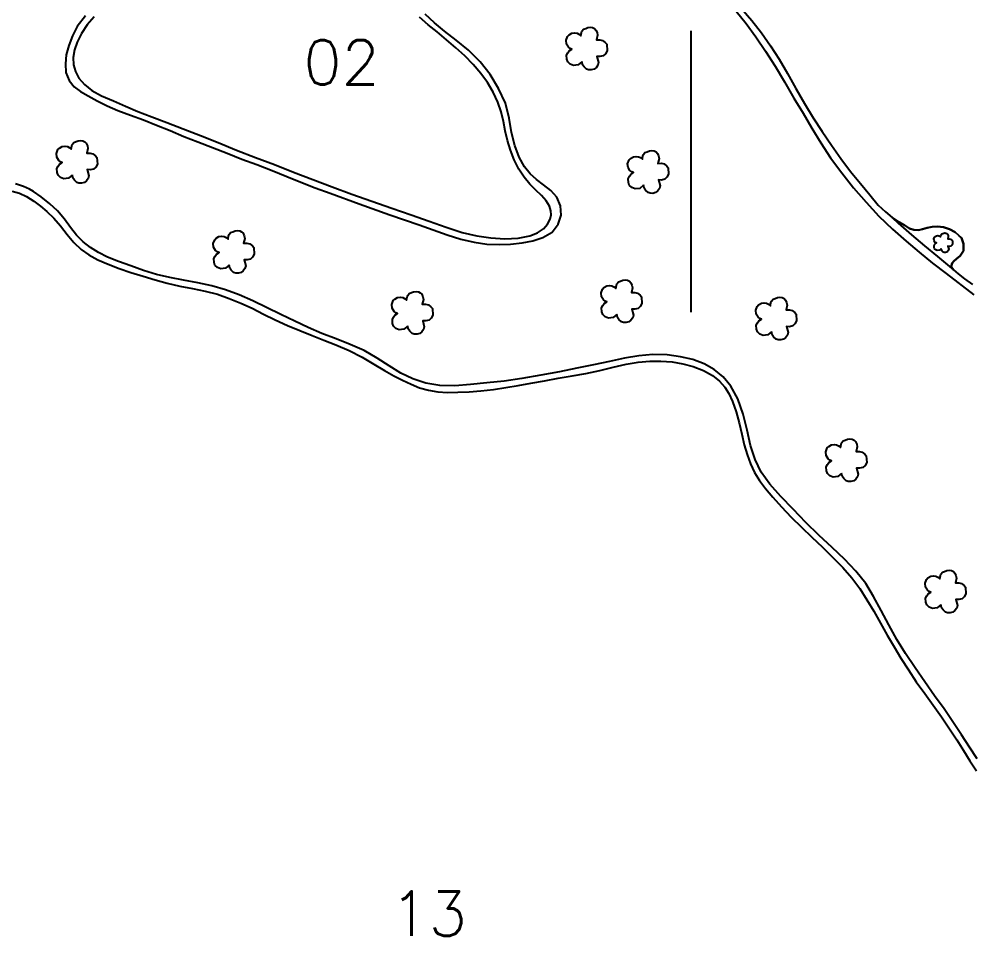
# Model space of a CAD drawing. Extents: x 726621 to 729771, y 7813734 to 7818189.
# Drawn here: x 727805.2 to 728223.2, y 7815617.2 to 7816019.1 of the extents above; entities that cross this region are included whole.
import ezdxf

# ---------------------------------------------------------------- set-up
doc = ezdxf.new("R2010")
doc.units = 0
doc.header["$MEASUREMENT"] = 0
doc.linetypes.add('CONTINUO', pattern=[0])
for name, color, linetype in [('01140001344', 1, 'Continuous'), ('01140001344002', 5, 'Continuous'), ('01140001344004', 5, 'Continuous'), ('01140001344013', 5, 'Continuous'), ('_SIMBOLO ARVORE', 118, 'Continuous'), ('ARVORES', 3, 'Continuous'), ('TEXTO_NUN_TAL', 7, 'Continuous')]:
    doc.layers.add(name, color=color, linetype=linetype)
doc.styles.add('Simplex', font='simplex.shx')

msp = doc.modelspace()

# ---------------------------------------------------------------- linework, layer by layer
at = {"color": 8}
msp.add_line((728100, 7815890.56), (728100, 7816013.91), dxfattribs=at)
at = {"layer": '01140001344'}
for points in [[(728119.7, 7816022.62), (728124.11, 7816017.21), (728128.33, 7816011.4), (728132.59, 7816005.07), (728136.88, 7815998.43), (728140.98, 7815991.54), (728145.07, 7815984.5), (728149.21, 7815977.82), (728152.98, 7815971.33), (728156.85, 7815964.82), (728161.14, 7815958.27), (728166.06, 7815951.73), (728171.28, 7815945.18), (728176.73, 7815938.85), (728182.35, 7815932.69), (728188.27, 7815926.95), (728194.27, 7815921.75), (728200.06, 7815916.88), (728205.83, 7815912.12), (728211.82, 7815907.53), (728224.01, 7815898.24)], [(727834.33, 7816020.58), (727830.72, 7816015.82), (727828.64, 7816011.73), (727827.05, 7816007.53), (727825.93, 7816003.39), (727825.51, 7815999.45), (727825.76, 7815995.63), (727827.13, 7815992.18), (727829.43, 7815989.43), (727832.2, 7815987.35), (727835.53, 7815985.4), (727839.46, 7815983.26), (727843.82, 7815981.14), (727848.59, 7815979.08), (727854.13, 7815977.04), (727859.79, 7815974.9), (727865.55, 7815972.59), (727871.42, 7815970.25), (727877.44, 7815967.66), (727883.66, 7815965.23), (727890.04, 7815962.88), (727896.46, 7815960.35), (727902.96, 7815957.77), (727909.54, 7815955.31), (727916.15, 7815952.73), (727922.64, 7815950.13), (727928.81, 7815947.63), (727935.12, 7815945.19), (727941.61, 7815942.74), (727954.39, 7815938.13), (727967.9, 7815933.37), (727980.75, 7815928.98), (727993, 7815924.54), (727999.01, 7815922.69), (728004.79, 7815921.31), (728010.41, 7815920.48), (728015.76, 7815920.23), (728020.83, 7815920.46), (728025.83, 7815921.06), (728030.61, 7815921.94), (728035.02, 7815923.33), (728039.05, 7815925.65), (728041.72, 7815929.21), (728043.03, 7815933.2), (728042.65, 7815937.25), (728041.12, 7815941.01), (728038.42, 7815943.98), (728035.29, 7815946.41), (728032.18, 7815948.74), (728029.41, 7815951.25), (728026.87, 7815954.37), (728024.52, 7815958.58), (728022.73, 7815963.69), (728021.21, 7815969.34), (728020.17, 7815975.67), (728018.56, 7815982.25), (728015.54, 7815988.68), (728011.78, 7815994.8), (728007.42, 7816000.39), (728002.37, 7816005.42), (727996.95, 7816009.9), (727991.84, 7816013.86), (727987.49, 7816017.46), (727983.38, 7816021.28)], [(728225.52, 7815694.81), (728222.11, 7815699.94), (728218.54, 7815705.35), (728214.85, 7815711.06), (728210.94, 7815716.78), (728206.79, 7815722.49), (728202.49, 7815728.5), (728198.21, 7815734.7), (728194.08, 7815740.93), (728190.28, 7815747.14), (728186.79, 7815753.5), (728183.37, 7815759.86), (728180.03, 7815766.01), (728176.57, 7815771.72), (728172.27, 7815777.07), (728167.27, 7815782.28), (728161.8, 7815787.5), (728156.07, 7815792.81), (728150.28, 7815798.44), (728144.72, 7815804.27), (728139.35, 7815809.86), (728134.47, 7815815.21), (728130.74, 7815820.44), (728128.09, 7815826.03), (728126.08, 7815832.18), (728124.61, 7815838.9), (728122.85, 7815845.84), (728120.43, 7815852.63), (728117.43, 7815858.19), (728113.99, 7815862.31), (728110.17, 7815865.51), (728105.76, 7815868.02), (728100.73, 7815869.91), (728095.32, 7815871.11), (728089.42, 7815871.86), (728083.24, 7815872), (728077.11, 7815871.49), (728070.76, 7815870.39), (728064.15, 7815868.94), (728057.19, 7815867.53), (728049.93, 7815866.01), (728042.24, 7815864.5), (728034, 7815863.01), (728025.78, 7815861.56), (728017.95, 7815860.39), (728010.45, 7815859.62), (728003.18, 7815858.87), (727996.28, 7815858.33), (727989.75, 7815858.52), (727983.61, 7815859.57), (727977.92, 7815861.41), (727972.69, 7815863.93), (727967.51, 7815867.09), (727962.26, 7815870.51), (727956.59, 7815873.76), (727950.5, 7815876.49), (727944.26, 7815878.95), (727938.02, 7815881.3), (727931.98, 7815883.88), (727926.11, 7815886.67), (727920.04, 7815889.6), (727907.69, 7815895.59), (727901.71, 7815898.18), (727895.79, 7815900.41), (727889.7, 7815902.23), (727883.56, 7815903.51), (727877.38, 7815904.63), (727871.3, 7815905.78), (727865.48, 7815907.2), (727859.83, 7815908.95), (727854.2, 7815910.9), (727848.8, 7815912.8), (727843.95, 7815914.8), (727839.99, 7815916.8), (727836.5, 7815918.98), (727833.28, 7815921.41), (727830.33, 7815924.4), (727827.71, 7815927.76), (727825.11, 7815931.47), (727822.04, 7815935.12), (727818.72, 7815938.15), (727814.89, 7815941.17), (727811.5, 7815943.53), (727809.71, 7815944.53), (727807.15, 7815945.72), (727803.65, 7815946.85)]]:
    msp.add_lwpolyline(points, dxfattribs=at)
at = {"layer": '01140001344002'}
msp.add_lwpolyline([(727838.19, 7816020.13), (727835.13, 7816016.6), (727832.6, 7816012.76), (727830.72, 7816009.05), (727829.46, 7816005.59), (727828.93, 7816002.28), (727829.12, 7815999.07), (727829.92, 7815996.16), (727831.47, 7815993.2), (727833.85, 7815990.38), (727837.09, 7815987.78), (727841.35, 7815985.44), (727846.62, 7815983.27), (727851.96, 7815980.98), (727857.36, 7815978.65), (727863.39, 7815976.26), (727870.06, 7815973.74), (727877.19, 7815971.02), (727884.77, 7815968.1), (727892.6, 7815964.96), (727900.62, 7815961.72), (727908.84, 7815958.5), (727917.2, 7815955.34), (727925.6, 7815952.05), (727934.01, 7815948.74), (727942.55, 7815945.56), (727951.22, 7815942.42), (727959.97, 7815939.23), (727968.65, 7815936.16), (727977.15, 7815933.36), (727985.11, 7815930.51), (727992.56, 7815927.85), (727999.51, 7815925.59), (728005.95, 7815924.1), (728012.13, 7815923.22), (728018.29, 7815922.81), (728024.17, 7815923.11), (728029.22, 7815924.12), (728032.63, 7815925.43), (728035.19, 7815927.14), (728037.05, 7815929.19), (728038.2, 7815931.33), (728038.6, 7815933.32), (728038.45, 7815935.07), (728037.81, 7815937.11), (728036.36, 7815939.46), (728034.37, 7815941.73), (728031.95, 7815944.08), (728029.3, 7815946.7), (728026.75, 7815949.79), (728024.39, 7815953.39), (728022.37, 7815957.42), (728020.73, 7815961.59), (728019.42, 7815965.85), (728018.43, 7815970.07), (728017.63, 7815974.19), (728016.74, 7815978.44), (728015.24, 7815982.72), (728013.18, 7815987.04), (728010.74, 7815991.25), (728007.81, 7815995.28), (728004.45, 7815999.24), (728000.75, 7816003.02), (727996.75, 7816006.57), (727992.7, 7816010.09), (727988.59, 7816013.47), (727984.59, 7816016.66), (727980.81, 7816019.93)], dxfattribs=at)
at = {"layer": '01140001344004'}
msp.add_lwpolyline([(728122.01, 7816023.87), (728126.57, 7816018.52), (728130.85, 7816013.02), (728134.84, 7816007.4), (728138.57, 7816001.47), (728142.28, 7815995.24), (728145.95, 7815988.63), (728149.71, 7815982.09), (728153.55, 7815975.85), (728157.51, 7815969.77), (728161.58, 7815963.79), (728165.71, 7815957.94), (728169.97, 7815952.36), (728174.24, 7815947.04), (728178.38, 7815942), (728182.1, 7815937.58), (728185.2, 7815934.61), (728188.21, 7815932.12), (728191.26, 7815930.15), (728193.58, 7815928.72), (728195.85, 7815927.32), (728197.7, 7815926.73), (728199.7, 7815926.62), (728201.43, 7815926.97), (728203.52, 7815927.55), (728205.79, 7815928.09), (728208.01, 7815928.14), (728210.72, 7815927.86), (728213.39, 7815927.01), (728215.85, 7815925.66), (728218.59, 7815923.24), (728219.49, 7815920.52), (728219.4, 7815917.57), (728218.06, 7815915.39), (728216.42, 7815914.04), (728215.21, 7815912.96), (728214.46, 7815912.15), (728214.04, 7815910.66), (728215.02, 7815909.22), (728217.17, 7815907.41), (728219.95, 7815905.27), (728223.36, 7815902.7)], dxfattribs=at)
at = {"layer": '01140001344013'}
msp.add_lwpolyline([(727802.18, 7815943.67), (727805.35, 7815942.77), (727808.46, 7815941.31), (727811.63, 7815939.31), (727814.6, 7815937.13), (727817.42, 7815934.71), (727820.39, 7815931.85), (727823.43, 7815928.51), (727826.27, 7815924.7), (727829.25, 7815921.1), (727832.49, 7815918.17), (727835.75, 7815915.83), (727839.72, 7815913.61), (727844.26, 7815911.66), (727849.12, 7815909.8), (727854.25, 7815908.08), (727859.6, 7815906.35), (727864.89, 7815904.78), (727870.22, 7815903.35), (727875.66, 7815902.08), (727881.25, 7815900.96), (727886.84, 7815899.84), (727892.2, 7815898.49), (727897.43, 7815896.69), (727902.51, 7815894.55), (727907.51, 7815892.31), (727912.45, 7815889.82), (727917.59, 7815887.28), (727922.97, 7815884.85), (727928.41, 7815882.52), (727933.74, 7815880.33), (727938.92, 7815878.39), (727944.16, 7815876.33), (727949.93, 7815873.8), (727955.69, 7815870.88), (727960.86, 7815867.88), (727965.49, 7815865.09), (727969.55, 7815862.72), (727973.33, 7815860.76), (727977.12, 7815859), (727980.91, 7815857.51), (727984.8, 7815856.44), (727988.85, 7815855.74), (727993.15, 7815855.48), (727997.64, 7815855.49), (728002.57, 7815855.69), (728007.76, 7815856.09), (728013.24, 7815856.78), (728018.73, 7815857.62), (728024.15, 7815858.48), (728029.71, 7815859.45), (728035.61, 7815860.58), (728041.64, 7815861.66), (728047.75, 7815862.65), (728053.85, 7815863.8), (728059.9, 7815865.08), (728065.8, 7815866.45), (728071.43, 7815867.76), (728076.83, 7815868.74), (728081.85, 7815869.16), (728086.78, 7815869.17), (728091.66, 7815868.8), (728096.32, 7815867.96), (728100.94, 7815866.79), (728105.44, 7815865.01), (728109.4, 7815862.82), (728112.5, 7815860.32), (728114.82, 7815857.73), (728116.6, 7815855), (728118.17, 7815851.42), (728119.7, 7815846.96), (728121, 7815842.07), (728122.2, 7815837.19), (728123.28, 7815832.53), (728124.53, 7815828.16), (728125.98, 7815824.08), (728127.83, 7815820.31), (728130.01, 7815816.79), (728132.69, 7815813.25), (728135.88, 7815809.51), (728139.68, 7815805.32), (728143.95, 7815800.82), (728148.39, 7815796.37), (728152.96, 7815792.06), (728157.61, 7815787.62), (728162.14, 7815783.12), (728166.53, 7815778.67), (728170.48, 7815774.14), (728173.94, 7815769.45), (728177.05, 7815764.55), (728180.07, 7815759.51), (728183.02, 7815754.32), (728186.02, 7815749.09), (728188.99, 7815743.9), (728191.99, 7815738.92), (728195.34, 7815733.77), (728198.77, 7815728.56), (728202.44, 7815723.4), (728206.17, 7815718.31), (728209.85, 7815713.16), (728213.29, 7815708.03), (728216.48, 7815703.16), (728219.4, 7815698.47), (728222.25, 7815693.9), (728225.2, 7815689.57)], dxfattribs=at)
at = {"layer": '_SIMBOLO ARVORE', "linetype": 'CONTINUO'}
for points in [[(728052.09, 7816000.36, 0), (728050.47, 7815999, 0), (728048.42, 7815998.76, 0), (728046.95, 7815999.33, 0), (728045.92, 7816000.35, 0), (728045.49, 7816001.52, 0), (728045.37, 7816003.25, 0), (728045.93, 7816004.34, 0), (728046.52, 7816005.15, 0), (728047.7, 7816005.95, 0), (728046.95, 7816006.19, 0), (728046.21, 7816006.8, 0), (728045.34, 7816008.18, 0), (728045.18, 7816009.82, 0), (728045.81, 7816011.52, 0), (728046.47, 7816012.14, 0), (728047.68, 7816012.87, 0), (728048.94, 7816013.04, 0), (728049.96, 7816012.9, 0), (728050.76, 7816012.53, 0), (728051.64, 7816011.74, 0), (728051.9, 7816013.24, 0), (728052.12, 7816013.84, 0), (728052.78, 7816014.67, 0), (728053.76, 7816015.03, 0), (728054.71, 7816015.45, 0), (728055.78, 7816015.55, 0), (728056.8, 7816015.41, 0), (728057.62, 7816014.97, 0), (728058.23, 7816014.31, 0), (728058.77, 7816013.25, 0), (728058.98, 7816012.08, 0), (728058.49, 7816009.98, 0), (728059.96, 7816010, 0), (728061.17, 7816009.71, 0), (728062.32, 7816008.8, 0), (728062.95, 7816008.08, 0), (728063.13, 7816005.19, 0), (728062.42, 7816003.9, 0), (728061.48, 7816003.04, 0), (728060, 7816002.64, 0), (728058.7, 7816002.76, 0), (728059.39, 7816000.06, 0), (728059.08, 7815998.91, 0), (728058.3, 7815997.81, 0), (728057.44, 7815997.13, 0), (728056.22, 7815996.83, 0), (728055.01, 7815996.9, 0), (728054.1, 7815997.16, 0), (728053.06, 7815998.18, 0), (728052.36, 7815999.1, 0), (728052.14, 7816000.5, 0)], [(727828.52, 7815950.71, 0), (727826.9, 7815949.35, 0), (727824.85, 7815949.11, 0), (727823.38, 7815949.68, 0), (727822.34, 7815950.7, 0), (727821.91, 7815951.87, 0), (727821.8, 7815953.6, 0), (727822.36, 7815954.69, 0), (727822.95, 7815955.5, 0), (727824.13, 7815956.3, 0), (727823.38, 7815956.54, 0), (727822.64, 7815957.15, 0), (727821.76, 7815958.53, 0), (727821.61, 7815960.17, 0), (727822.24, 7815961.87, 0), (727822.9, 7815962.49, 0), (727824.11, 7815963.22, 0), (727825.37, 7815963.39, 0), (727826.39, 7815963.25, 0), (727827.19, 7815962.88, 0), (727828.07, 7815962.09, 0), (727828.33, 7815963.59, 0), (727828.55, 7815964.19, 0), (727829.21, 7815965.02, 0), (727830.18, 7815965.38, 0), (727831.14, 7815965.8, 0), (727832.21, 7815965.9, 0), (727833.22, 7815965.75, 0), (727834.05, 7815965.32, 0), (727834.66, 7815964.66, 0), (727835.19, 7815963.6, 0), (727835.4, 7815962.42, 0), (727834.92, 7815960.33, 0), (727836.39, 7815960.35, 0), (727837.6, 7815960.06, 0), (727838.75, 7815959.15, 0), (727839.38, 7815958.43, 0), (727839.55, 7815955.54, 0), (727838.85, 7815954.25, 0), (727837.91, 7815953.39, 0), (727836.43, 7815952.99, 0), (727835.13, 7815953.1, 0), (727835.82, 7815950.41, 0), (727835.5, 7815949.26, 0), (727834.72, 7815948.16, 0), (727833.87, 7815947.48, 0), (727832.65, 7815947.18, 0), (727831.44, 7815947.25, 0), (727830.53, 7815947.51, 0), (727829.49, 7815948.53, 0), (727828.79, 7815949.45, 0), (727828.57, 7815950.85, 0)], [(728079.07, 7815946.25, 0), (728077.45, 7815944.89, 0), (728075.39, 7815944.66, 0), (728073.93, 7815945.23, 0), (728072.89, 7815946.25, 0), (728072.46, 7815947.42, 0), (728072.34, 7815949.14, 0), (728072.9, 7815950.24, 0), (728073.5, 7815951.04, 0), (728074.68, 7815951.84, 0), (728073.93, 7815952.08, 0), (728073.18, 7815952.7, 0), (728072.31, 7815954.07, 0), (728072.15, 7815955.71, 0), (728072.78, 7815957.42, 0), (728073.44, 7815958.03, 0), (728074.65, 7815958.77, 0), (728075.92, 7815958.94, 0), (728076.93, 7815958.79, 0), (728077.73, 7815958.42, 0), (728078.61, 7815957.64, 0), (728078.87, 7815959.14, 0), (728079.1, 7815959.73, 0), (728079.75, 7815960.56, 0), (728080.73, 7815960.92, 0), (728081.68, 7815961.35, 0), (728082.76, 7815961.44, 0), (728083.77, 7815961.3, 0), (728084.59, 7815960.86, 0), (728085.21, 7815960.2, 0), (728085.74, 7815959.15, 0), (728085.95, 7815957.97, 0), (728085.46, 7815955.87, 0), (728086.93, 7815955.89, 0), (728088.15, 7815955.6, 0), (728089.29, 7815954.7, 0), (728089.93, 7815953.97, 0), (728090.1, 7815951.08, 0), (728089.39, 7815949.79, 0), (728088.45, 7815948.93, 0), (728086.97, 7815948.53, 0), (728085.67, 7815948.65, 0), (728086.37, 7815945.95, 0), (728086.05, 7815944.8, 0), (728085.27, 7815943.71, 0), (728084.41, 7815943.02, 0), (728083.19, 7815942.72, 0), (728081.98, 7815942.8, 0), (728081.08, 7815943.05, 0), (728080.04, 7815944.07, 0), (728079.33, 7815945, 0), (728079.12, 7815946.39, 0)], [(727897.31, 7815911.24, 0), (727895.69, 7815909.88, 0), (727893.64, 7815909.65, 0), (727892.17, 7815910.22, 0), (727891.13, 7815911.24, 0), (727890.71, 7815912.41, 0), (727890.59, 7815914.13, 0), (727891.15, 7815915.22, 0), (727891.74, 7815916.03, 0), (727892.92, 7815916.83, 0), (727892.17, 7815917.07, 0), (727891.43, 7815917.69, 0), (727890.56, 7815919.06, 0), (727890.4, 7815920.7, 0), (727891.03, 7815922.41, 0), (727891.69, 7815923.02, 0), (727892.9, 7815923.76, 0), (727894.16, 7815923.93, 0), (727895.18, 7815923.78, 0), (727895.98, 7815923.41, 0), (727896.86, 7815922.63, 0), (727897.12, 7815924.13, 0), (727897.34, 7815924.72, 0), (727898, 7815925.55, 0), (727898.98, 7815925.91, 0), (727899.93, 7815926.34, 0), (727901, 7815926.43, 0), (727902.01, 7815926.29, 0), (727902.84, 7815925.85, 0), (727903.45, 7815925.19, 0), (727903.99, 7815924.14, 0), (727904.2, 7815922.96, 0), (727903.71, 7815920.86, 0), (727905.18, 7815920.88, 0), (727906.39, 7815920.59, 0), (727907.54, 7815919.68, 0), (727908.17, 7815918.96, 0), (727908.35, 7815916.07, 0), (727907.64, 7815914.78, 0), (727906.7, 7815913.92, 0), (727905.22, 7815913.52, 0), (727903.92, 7815913.64, 0), (727904.61, 7815910.94, 0), (727904.3, 7815909.79, 0), (727903.52, 7815908.7, 0), (727902.66, 7815908.01, 0), (727901.44, 7815907.71, 0), (727900.23, 7815907.79, 0), (727899.32, 7815908.04, 0), (727898.28, 7815909.06, 0), (727897.58, 7815909.98, 0), (727897.36, 7815911.38, 0)], [(728209.63, 7815918.4, 0), (728208.89, 7815917.78, 0), (728207.95, 7815917.67, 0), (728207.28, 7815917.93, 0), (728206.81, 7815918.4, 0), (728206.61, 7815918.94, 0), (728206.56, 7815919.73, 0), (728206.82, 7815920.22, 0), (728207.09, 7815920.59, 0), (728207.63, 7815920.96, 0), (728207.28, 7815921.07, 0), (728206.94, 7815921.35, 0), (728206.54, 7815921.98, 0), (728206.47, 7815922.73, 0), (728206.76, 7815923.51, 0), (728207.06, 7815923.79, 0), (728207.61, 7815924.13, 0), (728208.19, 7815924.2, 0), (728208.66, 7815924.14, 0), (728209.02, 7815923.97, 0), (728209.43, 7815923.61, 0), (728209.55, 7815924.3, 0), (728209.65, 7815924.57, 0), (728209.95, 7815924.95, 0), (728210.4, 7815925.11, 0), (728210.83, 7815925.31, 0), (728211.32, 7815925.35, 0), (728211.79, 7815925.29, 0), (728212.16, 7815925.09, 0), (728212.44, 7815924.78, 0), (728212.69, 7815924.3, 0), (728212.78, 7815923.76, 0), (728212.56, 7815922.8, 0), (728213.23, 7815922.81, 0), (728213.79, 7815922.68, 0), (728214.31, 7815922.26, 0), (728214.6, 7815921.93, 0), (728214.68, 7815920.61, 0), (728214.36, 7815920.02, 0), (728213.93, 7815919.63, 0), (728213.25, 7815919.45, 0), (728212.66, 7815919.5, 0), (728212.97, 7815918.27, 0), (728212.83, 7815917.74, 0), (728212.47, 7815917.24, 0), (728212.08, 7815916.93, 0), (728211.52, 7815916.79, 0), (728210.97, 7815916.82, 0), (728210.55, 7815916.94, 0), (728210.08, 7815917.41, 0), (728209.76, 7815917.83, 0), (728209.66, 7815918.47, 0)], [(728067.38, 7815889.6, 0), (728065.76, 7815888.24, 0), (728063.71, 7815888, 0), (728062.24, 7815888.57, 0), (728061.2, 7815889.59, 0), (728060.77, 7815890.76, 0), (728060.66, 7815892.49, 0), (728061.22, 7815893.58, 0), (728061.81, 7815894.39, 0), (728062.99, 7815895.19, 0), (728062.24, 7815895.43, 0), (728061.5, 7815896.04, 0), (728060.62, 7815897.42, 0), (728060.47, 7815899.06, 0), (728061.1, 7815900.76, 0), (728061.76, 7815901.38, 0), (728062.96, 7815902.11, 0), (728064.23, 7815902.28, 0), (728065.25, 7815902.14, 0), (728066.05, 7815901.77, 0), (728066.92, 7815900.98, 0), (728067.19, 7815902.48, 0), (728067.41, 7815903.08, 0), (728068.07, 7815903.91, 0), (728069.04, 7815904.27, 0), (728070, 7815904.69, 0), (728071.07, 7815904.79, 0), (728072.08, 7815904.65, 0), (728072.91, 7815904.21, 0), (728073.52, 7815903.55, 0), (728074.05, 7815902.49, 0), (728074.26, 7815901.32, 0), (728073.78, 7815899.22, 0), (728075.25, 7815899.24, 0), (728076.46, 7815898.95, 0), (728077.61, 7815898.04, 0), (728078.24, 7815897.32, 0), (728078.41, 7815894.43, 0), (728077.71, 7815893.14, 0), (728076.77, 7815892.28, 0), (728075.28, 7815891.88, 0), (728073.99, 7815892, 0), (728074.68, 7815889.3, 0), (728074.36, 7815888.15, 0), (728073.58, 7815887.05, 0), (728072.73, 7815886.37, 0), (728071.51, 7815886.07, 0), (728070.3, 7815886.14, 0), (728069.39, 7815886.4, 0), (728068.35, 7815887.42, 0), (728067.64, 7815888.34, 0), (728067.43, 7815889.74, 0)], [(727975.66, 7815884.51, 0), (727974.04, 7815883.15, 0), (727971.98, 7815882.91, 0), (727970.52, 7815883.48, 0), (727969.48, 7815884.5, 0), (727969.05, 7815885.67, 0), (727968.94, 7815887.4, 0), (727969.5, 7815888.49, 0), (727970.09, 7815889.3, 0), (727971.27, 7815890.1, 0), (727970.52, 7815890.34, 0), (727969.77, 7815890.95, 0), (727968.9, 7815892.33, 0), (727968.74, 7815893.97, 0), (727969.37, 7815895.67, 0), (727970.04, 7815896.28, 0), (727971.24, 7815897.02, 0), (727972.51, 7815897.19, 0), (727973.52, 7815897.05, 0), (727974.32, 7815896.68, 0), (727975.2, 7815895.89, 0), (727975.47, 7815897.39, 0), (727975.69, 7815897.99, 0), (727976.35, 7815898.82, 0), (727977.32, 7815899.18, 0), (727978.27, 7815899.6, 0), (727979.35, 7815899.7, 0), (727980.36, 7815899.55, 0), (727981.18, 7815899.12, 0), (727981.8, 7815898.46, 0), (727982.33, 7815897.4, 0), (727982.54, 7815896.22, 0), (727982.05, 7815894.13, 0), (727983.52, 7815894.15, 0), (727984.74, 7815893.86, 0), (727985.88, 7815892.95, 0), (727986.52, 7815892.22, 0), (727986.69, 7815889.34, 0), (727985.98, 7815888.04, 0), (727985.04, 7815887.18, 0), (727983.56, 7815886.79, 0), (727982.27, 7815886.9, 0), (727982.96, 7815884.21, 0), (727982.64, 7815883.06, 0), (727981.86, 7815881.96, 0), (727981, 7815881.28, 0), (727979.78, 7815880.98, 0), (727978.58, 7815881.05, 0), (727977.67, 7815881.31, 0), (727976.63, 7815882.33, 0), (727975.92, 7815883.25, 0), (727975.71, 7815884.65, 0)], [(728135.22, 7815881.99, 0), (728133.61, 7815880.63, 0), (728131.55, 7815880.39, 0), (728130.09, 7815880.96, 0), (728129.05, 7815881.98, 0), (728128.62, 7815883.15, 0), (728128.5, 7815884.88, 0), (728129.06, 7815885.97, 0), (728129.65, 7815886.78, 0), (728130.84, 7815887.58, 0), (728130.08, 7815887.82, 0), (728129.34, 7815888.43, 0), (728128.47, 7815889.81, 0), (728128.31, 7815891.45, 0), (728128.94, 7815893.15, 0), (728129.6, 7815893.77, 0), (728130.81, 7815894.5, 0), (728132.08, 7815894.67, 0), (728133.09, 7815894.53, 0), (728133.89, 7815894.16, 0), (728134.77, 7815893.37, 0), (728135.03, 7815894.87, 0), (728135.26, 7815895.47, 0), (728135.91, 7815896.3, 0), (728136.89, 7815896.66, 0), (728137.84, 7815897.08, 0), (728138.91, 7815897.18, 0), (728139.93, 7815897.04, 0), (728140.75, 7815896.6, 0), (728141.36, 7815895.94, 0), (728141.9, 7815894.88, 0), (728142.11, 7815893.71, 0), (728141.62, 7815891.61, 0), (728143.09, 7815891.63, 0), (728144.31, 7815891.34, 0), (728145.45, 7815890.43, 0), (728146.09, 7815889.71, 0), (728146.26, 7815886.82, 0), (728145.55, 7815885.53, 0), (728144.61, 7815884.67, 0), (728143.13, 7815884.27, 0), (728141.83, 7815884.39, 0), (728142.53, 7815881.69, 0), (728142.21, 7815880.54, 0), (728141.43, 7815879.44, 0), (728140.57, 7815878.76, 0), (728139.35, 7815878.46, 0), (728138.14, 7815878.53, 0), (728137.24, 7815878.79, 0), (728136.2, 7815879.81, 0), (728135.49, 7815880.73, 0), (728135.27, 7815882.13, 0)], [(728165.96, 7815819.91, 0), (728164.34, 7815818.56, 0), (728162.29, 7815818.32, 0), (728160.82, 7815818.89, 0), (728159.79, 7815819.91, 0), (728159.36, 7815821.08, 0), (728159.24, 7815822.81, 0), (728159.8, 7815823.9, 0), (728160.39, 7815824.7, 0), (728161.57, 7815825.5, 0), (728160.82, 7815825.75, 0), (728160.08, 7815826.36, 0), (728159.21, 7815827.73, 0), (728159.05, 7815829.37, 0), (728159.68, 7815831.08, 0), (728160.34, 7815831.69, 0), (728161.55, 7815832.43, 0), (728162.82, 7815832.6, 0), (728163.83, 7815832.45, 0), (728164.63, 7815832.08, 0), (728165.51, 7815831.3, 0), (728165.77, 7815832.8, 0), (728165.99, 7815833.39, 0), (728166.65, 7815834.22, 0), (728167.63, 7815834.58, 0), (728168.58, 7815835.01, 0), (728169.65, 7815835.1, 0), (728170.67, 7815834.96, 0), (728171.49, 7815834.52, 0), (728172.1, 7815833.86, 0), (728172.64, 7815832.81, 0), (728172.85, 7815831.63, 0), (728172.36, 7815829.53, 0), (728173.83, 7815829.56, 0), (728175.04, 7815829.26, 0), (728176.19, 7815828.36, 0), (728176.82, 7815827.63, 0), (728177, 7815824.74, 0), (728176.29, 7815823.45, 0), (728175.35, 7815822.59, 0), (728173.87, 7815822.19, 0), (728172.57, 7815822.31, 0), (728173.26, 7815819.61, 0), (728172.95, 7815818.46, 0), (728172.17, 7815817.37, 0), (728171.31, 7815816.68, 0), (728170.09, 7815816.38, 0), (728168.88, 7815816.46, 0), (728167.97, 7815816.71, 0), (728166.94, 7815817.74, 0), (728166.23, 7815818.66, 0), (728166.01, 7815820.05, 0)], [(728209.51, 7815762.32, 0), (728207.89, 7815760.96, 0), (728205.83, 7815760.72, 0), (728204.37, 7815761.29, 0), (728203.33, 7815762.31, 0), (728202.9, 7815763.48, 0), (728202.79, 7815765.21, 0), (728203.35, 7815766.3, 0), (728203.94, 7815767.11, 0), (728205.12, 7815767.91, 0), (728204.37, 7815768.15, 0), (728203.62, 7815768.76, 0), (728202.75, 7815770.14, 0), (728202.59, 7815771.78, 0), (728203.22, 7815773.48, 0), (728203.89, 7815774.09, 0), (728205.09, 7815774.83, 0), (728206.36, 7815775, 0), (728207.37, 7815774.86, 0), (728208.17, 7815774.49, 0), (728209.05, 7815773.7, 0), (728209.32, 7815775.2, 0), (728209.54, 7815775.8, 0), (728210.2, 7815776.63, 0), (728211.17, 7815776.99, 0), (728212.13, 7815777.41, 0), (728213.2, 7815777.51, 0), (728214.21, 7815777.36, 0), (728215.03, 7815776.93, 0), (728215.65, 7815776.27, 0), (728216.18, 7815775.21, 0), (728216.39, 7815774.03, 0), (728215.9, 7815771.94, 0), (728217.37, 7815771.96, 0), (728218.59, 7815771.67, 0), (728219.73, 7815770.76, 0), (728220.37, 7815770.03, 0), (728220.54, 7815767.15, 0), (728219.83, 7815765.85, 0), (728218.89, 7815764.99, 0), (728217.41, 7815764.6, 0), (728216.12, 7815764.71, 0), (728216.81, 7815762.02, 0), (728216.49, 7815760.87, 0), (728215.71, 7815759.77, 0), (728214.85, 7815759.09, 0), (728213.63, 7815758.79, 0), (728212.43, 7815758.86, 0), (728211.52, 7815759.12, 0), (728210.48, 7815760.14, 0), (728209.77, 7815761.06, 0), (728209.56, 7815762.46, 0)]]:
    msp.add_polyline3d(points, dxfattribs=at)
at = {"layer": 'ARVORES'}
msp.add_lwpolyline([(728219.49, 7815920.52), (728218.59, 7815923.24), (728217.55, 7815924.16), (728215.85, 7815925.66), (728213.39, 7815927.01), (728210.72, 7815927.86), (728208.01, 7815928.14), (728205.79, 7815928.09), (728203.52, 7815927.55), (728201.43, 7815926.97), (728199.7, 7815926.62), (728197.7, 7815926.73), (728195.85, 7815927.32), (728193.58, 7815928.72), (728191.26, 7815930.15), (728188.21, 7815932.12), (728190.75, 7815929.66), (728196.65, 7815924.54), (728202.41, 7815919.7), (728208.12, 7815914.99), (728215.02, 7815909.22), (728214.04, 7815910.66), (728214.46, 7815912.15), (728215.21, 7815912.96), (728216.42, 7815914.04), (728218.06, 7815915.39), (728218.59, 7815916.26), (728219.4, 7815917.57), (728219.43, 7815918.49)], close=True, dxfattribs=at)

# ---------------------------------------------------------------- texts
at = {"layer": 'TEXTO_NUN_TAL', "linetype": 'Continuous', "style": 'Simplex'}
for s, p in [('02', (727929.95, 7815990.37, -639.64)), ('13', (727968.15, 7815617.17, -639.64))]:
    msp.add_text(s, height=19.5, dxfattribs=at).set_placement(p)

doc.saveas('drawing.dxf')
